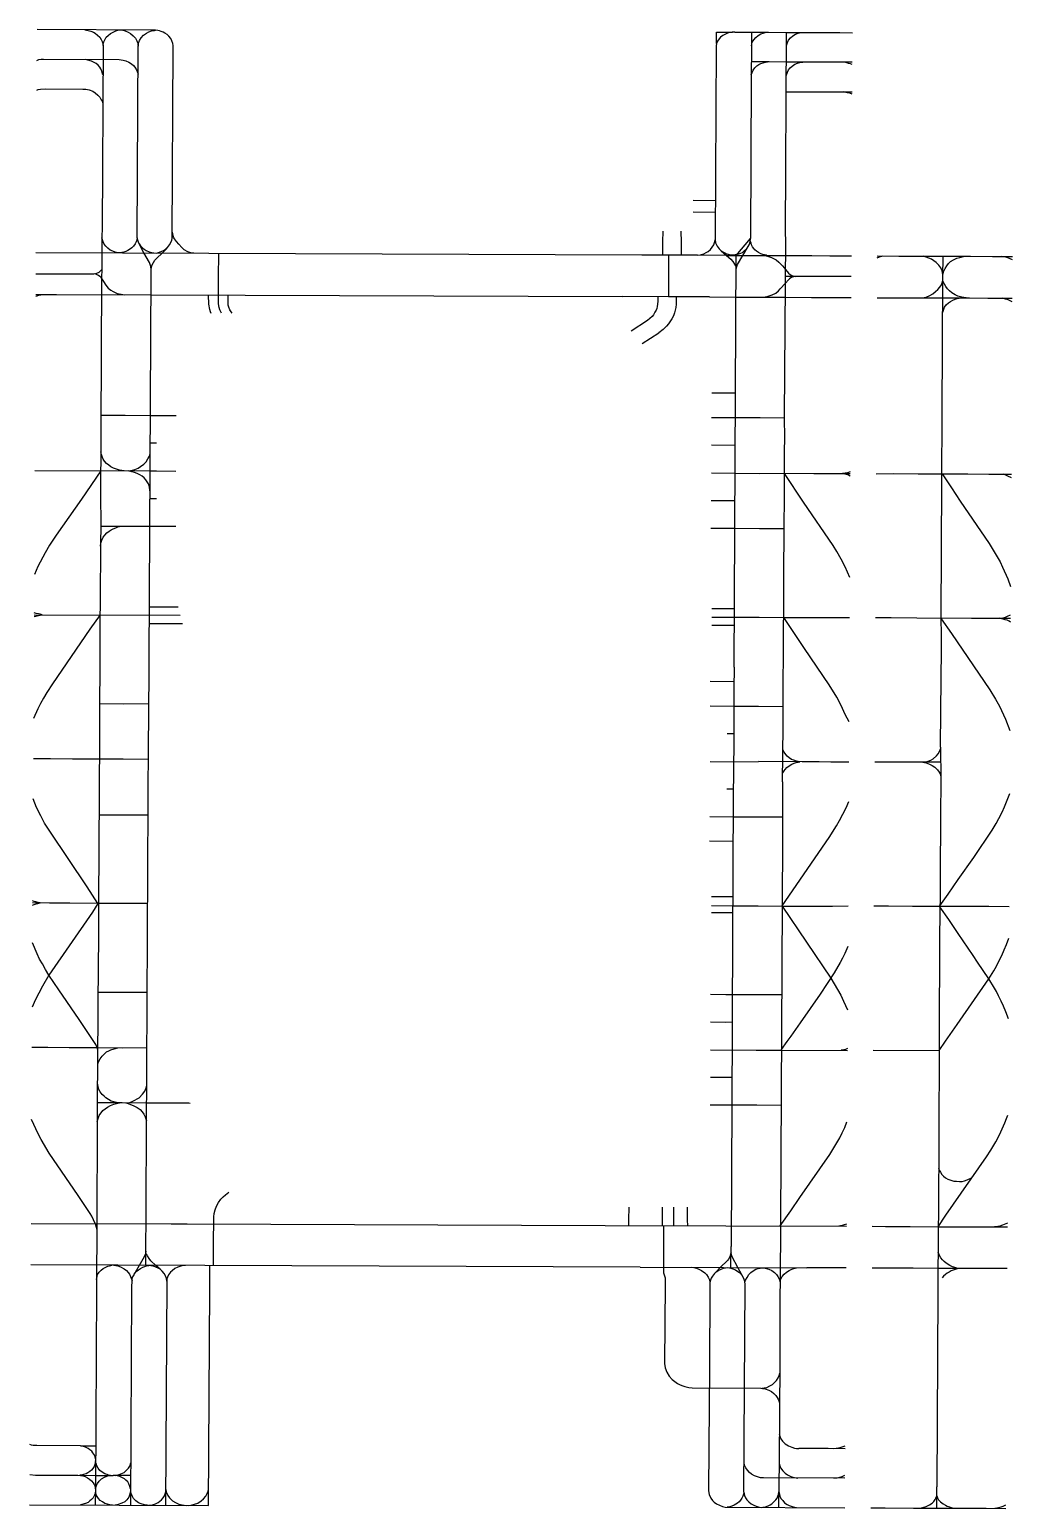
# Model space of a CAD drawing. Extents: x -97.0828 to -97.0012, y 32.8751 to 32.9157.
# Drawn here: x -97.0506 to -97.02625, y 32.87902 to 32.91566 of the extents above; entities that cross this region are included whole.
import ezdxf

# ---------------------------------------------------------------- set-up
doc = ezdxf.new("R2010")
doc.units = 0
doc.header["$MEASUREMENT"] = 0
doc.layers.add('DFW_TAXIWAY_GUIDANCE_LINE', color=40, linetype='CONTINUOUS')

msp = doc.modelspace()

# ---------------------------------------------------------------- linework, layer by layer
at = {"layer": 'DFW_TAXIWAY_GUIDANCE_LINE', "color": 91}
for points in [[(-97.047594, 32.909705), (-97.047581, 32.909779), (-97.047569, 32.90983), (-97.047537, 32.909893), (-97.047499, 32.909949), (-97.047449, 32.909998), (-97.047317, 32.910122), (-97.047235, 32.910208), (-97.047186, 32.910261), (-97.047133, 32.910326), (-97.047101, 32.910388), (-97.047079, 32.91044), (-97.047071, 32.910483), (-97.047068, 32.910538), (-97.047042, 32.915212), (-97.047046, 32.915268), (-97.047053, 32.915321), (-97.047076, 32.915381), (-97.047106, 32.915439), (-97.047154, 32.915498), (-97.047198, 32.915539), (-97.04725, 32.915575), (-97.047296, 32.915596), (-97.04734, 32.915614), (-97.047384, 32.91563), (-97.047425, 32.915639), (-97.04748, 32.915647), (-97.050419, 32.915662)], [(-97.049234, 32.915658), (-97.049151, 32.915643), (-97.049089, 32.915626), (-97.049021, 32.915598), (-97.048977, 32.915571), (-97.048922, 32.915526), (-97.048866, 32.915475), (-97.048828, 32.91542), (-97.048806, 32.915366), (-97.048791, 32.915315), (-97.048784, 32.915268)], [(-97.048784, 32.915268), (-97.048781, 32.915305), (-97.048762, 32.915361), (-97.048724, 32.915438), (-97.048702, 32.915473), (-97.048659, 32.915517), (-97.048597, 32.915562), (-97.048533, 32.915598), (-97.048466, 32.915628), (-97.048414, 32.915645), (-97.048358, 32.915653), (-97.048296, 32.915645), (-97.048233, 32.915631), (-97.048158, 32.915597), (-97.048099, 32.915563), (-97.048033, 32.915507), (-97.04798, 32.915449), (-97.047943, 32.915383), (-97.047923, 32.915323), (-97.047916, 32.915269), (-97.047917, 32.915252)], [(-97.047916, 32.915269), (-97.047904, 32.915326), (-97.047876, 32.915391), (-97.047842, 32.915456), (-97.04778, 32.91552), (-97.047709, 32.915571), (-97.04765, 32.915604), (-97.047583, 32.915627), (-97.047541, 32.915636), (-97.047506, 32.915641), (-97.04748, 32.915647)], [(-97.033127, 32.915597), (-97.033191, 32.915597), (-97.033242, 32.915592), (-97.033309, 32.915574), (-97.033376, 32.915543), (-97.033424, 32.915516), (-97.033479, 32.91547), (-97.033518, 32.915429), (-97.033556, 32.915373), (-97.033582, 32.915316), (-97.033587, 32.915256), (-97.033615, 32.910452), (-97.033603, 32.910375), (-97.033567, 32.910299), (-97.033513, 32.910228), (-97.033464, 32.910176), (-97.033422, 32.910151), (-97.033373, 32.910126), (-97.033316, 32.910099)], [(-97.033582, 32.915316), (-97.033584, 32.915598), (-97.033188, 32.915597)], [(-97.033127, 32.915597), (-97.032289, 32.915595), (-97.031843, 32.915593), (-97.031423, 32.91559), (-97.030529, 32.915588), (-97.030212, 32.915585)], [(-97.032714, 32.915596), (-97.032713, 32.915244), (-97.03272, 32.914468), (-97.032739, 32.910486)], [(-97.032713, 32.91526), (-97.032694, 32.915347), (-97.032658, 32.915408), (-97.032607, 32.915466), (-97.032548, 32.915514), (-97.032485, 32.915553), (-97.032428, 32.915574), (-97.032374, 32.915589), (-97.03233, 32.915595)], [(-97.031942, 32.897019), (-97.031928, 32.898391), (-97.031932, 32.899448), (-97.031918, 32.900192), (-97.031905, 32.903555), (-97.031898, 32.903854), (-97.031896, 32.905238), (-97.031892, 32.905513), (-97.031897, 32.906071), (-97.031866, 32.910461), (-97.031868, 32.9106), (-97.031843, 32.915593)], [(-97.031843, 32.915269), (-97.031826, 32.91534), (-97.031796, 32.915398), (-97.031745, 32.915461), (-97.031693, 32.915503), (-97.031623, 32.915546), (-97.031557, 32.915572), (-97.03149, 32.915591)], [(-97.048784, 32.915268), (-97.048808, 32.910723), (-97.048812, 32.910541), (-97.048812, 32.90974), (-97.04882, 32.909496), (-97.048846, 32.903903), (-97.048842, 32.903618), (-97.048859, 32.900778), (-97.048866, 32.900342), (-97.048875, 32.898436), (-97.048873, 32.898146)], [(-97.047593, 32.909609), (-97.047594, 32.909705), (-97.0476, 32.909788), (-97.047635, 32.909888), (-97.047772, 32.91013), (-97.047896, 32.91037), (-97.047916, 32.910418), (-97.047932, 32.91047), (-97.047938, 32.9105), (-97.047917, 32.915252)], [(-97.050423, 32.914899), (-97.050374, 32.914917), (-97.050317, 32.914925), (-97.050262, 32.914926), (-97.048385, 32.914917), (-97.048287, 32.914907), (-97.048218, 32.914885), (-97.048147, 32.914853), (-97.04808, 32.914811), (-97.048031, 32.914769), (-97.047992, 32.914727), (-97.047957, 32.914667), (-97.047935, 32.914622), (-97.047917, 32.914553)], [(-97.048786, 32.914538), (-97.04881, 32.914633), (-97.048837, 32.914691), (-97.048859, 32.914731), (-97.048903, 32.914778), (-97.048955, 32.91482), (-97.049016, 32.914858), (-97.04907, 32.914883), (-97.049158, 32.914908), (-97.04923, 32.914922)], [(-97.03272, 32.914537), (-97.0327, 32.9146), (-97.032672, 32.914659), (-97.032633, 32.914711), (-97.032578, 32.914761), (-97.032532, 32.914793), (-97.032482, 32.914818), (-97.032423, 32.91484), (-97.032364, 32.914853), (-97.032321, 32.914861)], [(-97.030217, 32.914851), (-97.030518, 32.914853), (-97.031391, 32.914856), (-97.031847, 32.914858), (-97.032279, 32.91486), (-97.032716, 32.914865)], [(-97.031851, 32.914517), (-97.031823, 32.914604), (-97.031795, 32.914661), (-97.031753, 32.914716), (-97.03171, 32.914758), (-97.03164, 32.914803), (-97.031574, 32.91483), (-97.031517, 32.914845), (-97.031446, 32.914857)], [(-97.030217, 32.914793), (-97.030262, 32.91481), (-97.030309, 32.914823), (-97.030352, 32.914835), (-97.030422, 32.914852)], [(-97.050427, 32.914163), (-97.050391, 32.914176), (-97.05033, 32.914187), (-97.050218, 32.914193), (-97.049287, 32.914189), (-97.049212, 32.914184), (-97.049124, 32.914166), (-97.049039, 32.914135), (-97.048979, 32.914093), (-97.048909, 32.914039), (-97.048867, 32.913989), (-97.048827, 32.913925), (-97.048809, 32.913884), (-97.04879, 32.91382)], [(-97.031852, 32.914123), (-97.031229, 32.914122), (-97.030696, 32.914121), (-97.030221, 32.91412)], [(-97.030221, 32.914064), (-97.030279, 32.914083), (-97.030334, 32.914097), (-97.030426, 32.914121)], [(-97.034159, 32.911431), (-97.033606, 32.911424)], [(-97.033609, 32.911128), (-97.034159, 32.911136)], [(-97.047938, 32.9105), (-97.047948, 32.910446), (-97.047965, 32.910401), (-97.04799, 32.910352), (-97.048026, 32.910298), (-97.048073, 32.910253), (-97.048129, 32.910211), (-97.048169, 32.910188), (-97.048216, 32.910164), (-97.048267, 32.910147), (-97.048317, 32.910135), (-97.048356, 32.910126), (-97.048415, 32.910131), (-97.048481, 32.910144), (-97.048543, 32.910169), (-97.048607, 32.9102), (-97.048667, 32.910246), (-97.048712, 32.910292), (-97.048756, 32.910347), (-97.048781, 32.910403), (-97.048798, 32.910448), (-97.048812, 32.910499)], [(-97.047887, 32.910352), (-97.047852, 32.910301), (-97.047806, 32.910252), (-97.047768, 32.910221), (-97.047718, 32.910191), (-97.047641, 32.910153), (-97.047583, 32.910135), (-97.047525, 32.910126), (-97.047461, 32.910125), (-97.047407, 32.910142), (-97.047344, 32.910167), (-97.047272, 32.9102), (-97.047201, 32.910245)], [(-97.047068, 32.910638), (-97.04705, 32.91056), (-97.047042, 32.910538)], [(-97.046532, 32.910118), (-97.046605, 32.910132), (-97.046684, 32.910158), (-97.046769, 32.910206), (-97.046834, 32.910263), (-97.046909, 32.910342), (-97.046964, 32.910411), (-97.04701, 32.910473), (-97.047035, 32.910515), (-97.047042, 32.910538)], [(-97.034914, 32.910073), (-97.03491, 32.910401), (-97.034907, 32.910668)], [(-97.034452, 32.910071), (-97.034452, 32.910397), (-97.034454, 32.910663)], [(-97.034052, 32.91007), (-97.033975, 32.910081), (-97.033893, 32.910108), (-97.03384, 32.910135), (-97.033789, 32.910164), (-97.03373, 32.910216), (-97.033686, 32.910269), (-97.033649, 32.910329), (-97.033629, 32.910384), (-97.033615, 32.910452)], [(-97.033147, 32.899865), (-97.033091, 32.910066), (-97.032739, 32.910486)], [(-97.033091, 32.909745), (-97.033059, 32.909837), (-97.032928, 32.910066), (-97.032773, 32.910326), (-97.032756, 32.910371), (-97.032745, 32.910414), (-97.032739, 32.910486)], [(-97.032331, 32.910066), (-97.032344, 32.91007), (-97.032437, 32.91009), (-97.032485, 32.910108), (-97.032542, 32.910139), (-97.032588, 32.91017), (-97.032629, 32.910206), (-97.032659, 32.91024), (-97.03269, 32.910281), (-97.032711, 32.910327), (-97.032726, 32.91037), (-97.032743, 32.910438)], [(-97.035433, 32.910075), (-97.050449, 32.910129)], [(-97.045851, 32.908632), (-97.045889, 32.90872), (-97.045904, 32.908773), (-97.045914, 32.908813), (-97.045923, 32.908871), (-97.045925, 32.908914), (-97.045923, 32.909083), (-97.045923, 32.909517), (-97.045918, 32.910113)], [(-97.033334, 32.910066), (-97.034052, 32.91007), (-97.034225, 32.910069), (-97.034915, 32.910073), (-97.035433, 32.910075)], [(-97.034768, 32.910072), (-97.03477, 32.909623), (-97.034771, 32.909407), (-97.034774, 32.90904)], [(-97.033464, 32.910176), (-97.033334, 32.910067)], [(-97.033334, 32.910067), (-97.033222, 32.909969), (-97.033175, 32.909913), (-97.033135, 32.909852), (-97.033111, 32.909804), (-97.033091, 32.909745)], [(-97.033334, 32.910066), (-97.032345, 32.910066), (-97.031868, 32.910063), (-97.03122, 32.91006), (-97.03077, 32.910058), (-97.030239, 32.910057)], [(-97.032823, 32.910242), (-97.032918, 32.910157), (-97.032948, 32.910133), (-97.032986, 32.910112), (-97.033035, 32.910096), (-97.033075, 32.910086), (-97.033158, 32.910073), (-97.033224, 32.910075), (-97.033316, 32.910099)], [(-97.033035, 32.910096), (-97.033035, 32.910096)], [(-97.032374, 32.910066), (-97.032347, 32.910059), (-97.032296, 32.910042), (-97.032216, 32.910012), (-97.032149, 32.909982), (-97.032102, 32.909953), (-97.032039, 32.909898), (-97.031995, 32.909854), (-97.031949, 32.909805), (-97.031906, 32.909755), (-97.0318, 32.909626), (-97.031756, 32.909594), (-97.031714, 32.90957), (-97.03166, 32.909552), (-97.031613, 32.909544), (-97.031612, 32.909544), (-97.031661, 32.909539), (-97.031706, 32.909523), (-97.03174, 32.909507), (-97.03177, 32.909487), (-97.031799, 32.909464), (-97.03187, 32.90938)], [(-97.029596, 32.910053), (-97.029067, 32.910048), (-97.028593, 32.910047), (-97.027286, 32.910044), (-97.026739, 32.910041), (-97.026248, 32.910043)], [(-97.029596, 32.910006), (-97.029541, 32.91003), (-97.029462, 32.910052)], [(-97.027969, 32.909582), (-97.02799, 32.909682), (-97.028024, 32.909757), (-97.02807, 32.909828), (-97.028137, 32.909892), (-97.028198, 32.909934), (-97.028256, 32.909971), (-97.028385, 32.910024), (-97.028457, 32.910047)], [(-97.027969, 32.90953), (-97.027968, 32.910046)], [(-97.027969, 32.909577), (-97.027944, 32.909678), (-97.027912, 32.909742), (-97.027877, 32.909807), (-97.027833, 32.909863), (-97.027779, 32.909914), (-97.027705, 32.909955), (-97.027623, 32.909996), (-97.027553, 32.910016), (-97.02743, 32.910045)], [(-97.026249, 32.909958), (-97.026305, 32.909983), (-97.026361, 32.910003), (-97.026414, 32.91002), (-97.02651, 32.910042)], [(-97.05045, 32.909613), (-97.049009, 32.90961), (-97.048941, 32.909628), (-97.048882, 32.909654), (-97.048845, 32.909681), (-97.048813, 32.909714)], [(-97.048818, 32.909497), (-97.048837, 32.909523), (-97.048861, 32.909547), (-97.048896, 32.909568), (-97.048933, 32.909588), (-97.048965, 32.909599), (-97.049003, 32.909612)], [(-97.04882, 32.909496), (-97.048773, 32.909418), (-97.048714, 32.909325), (-97.048656, 32.909255), (-97.048587, 32.909201), (-97.04853, 32.90917), (-97.04843, 32.909126), (-97.048335, 32.909103), (-97.048247, 32.909093)], [(-97.047655, 32.898121), (-97.047647, 32.898456), (-97.047593, 32.909609)], [(-97.03243, 32.909031), (-97.032325, 32.909045), (-97.032205, 32.909087), (-97.032113, 32.909133), (-97.032043, 32.909189), (-97.032, 32.909241), (-97.03187, 32.90938)], [(-97.030242, 32.909541), (-97.030444, 32.909542), (-97.031467, 32.909544), (-97.03187, 32.909545)], [(-97.028493, 32.909017), (-97.028386, 32.909035), (-97.028293, 32.909069), (-97.028217, 32.909114), (-97.028153, 32.909168), (-97.028097, 32.90922), (-97.028048, 32.909283), (-97.028009, 32.909339), (-97.027986, 32.909389), (-97.027969, 32.909448)], [(-97.028006, 32.900659), (-97.028015, 32.901083), (-97.027969, 32.90953)], [(-97.027392, 32.909015), (-97.027503, 32.90903), (-97.027598, 32.909059), (-97.02767, 32.909091), (-97.027752, 32.90914), (-97.027811, 32.909188), (-97.027859, 32.90924), (-97.027902, 32.909297), (-97.027932, 32.90935), (-97.027952, 32.909403), (-97.027969, 32.90944)], [(-97.050453, 32.909053), (-97.050418, 32.909065), (-97.050371, 32.909078), (-97.050328, 32.909086), (-97.050264, 32.9091)], [(-97.050452, 32.909099), (-97.049939, 32.909101), (-97.035911, 32.909045)], [(-97.046104, 32.908628), (-97.04612, 32.908666), (-97.046138, 32.908722), (-97.046163, 32.908855), (-97.046167, 32.909084)], [(-97.045587, 32.908631), (-97.045612, 32.908672), (-97.045638, 32.908717), (-97.045664, 32.908784), (-97.045679, 32.908834), (-97.045686, 32.908882), (-97.045679, 32.909082)], [(-97.033752, 32.909038), (-97.034082, 32.909039), (-97.034774, 32.90904), (-97.035911, 32.909045)], [(-97.035034, 32.909041), (-97.035036, 32.908931), (-97.03504, 32.908858), (-97.03505, 32.908797), (-97.035061, 32.908752), (-97.035078, 32.908712), (-97.035106, 32.908656), (-97.035145, 32.908597), (-97.035179, 32.908553), (-97.035231, 32.9085), (-97.035295, 32.908452), (-97.0357, 32.90819)], [(-97.034582, 32.90904), (-97.034578, 32.908938), (-97.03458, 32.908855), (-97.034589, 32.908775), (-97.034607, 32.908706)], [(-97.033752, 32.909038), (-97.033097, 32.909034), (-97.032491, 32.909031), (-97.031873, 32.909033), (-97.031228, 32.909027), (-97.030748, 32.909024), (-97.030245, 32.909022)], [(-97.029602, 32.909018), (-97.029251, 32.909018), (-97.028599, 32.909017), (-97.027969, 32.909015), (-97.027309, 32.909015), (-97.026859, 32.909008), (-97.026255, 32.909008)], [(-97.02797, 32.90866), (-97.027929, 32.908781), (-97.027886, 32.908838), (-97.027831, 32.908894), (-97.027781, 32.908927), (-97.027723, 32.908957), (-97.027665, 32.908979), (-97.02762, 32.908995), (-97.027564, 32.909003), (-97.027465, 32.909015)], [(-97.026255, 32.908915), (-97.026287, 32.908936), (-97.026351, 32.908962), (-97.026419, 32.908986), (-97.026492, 32.909008)], [(-97.034607, 32.908706), (-97.034624, 32.908645), (-97.03465, 32.908566), (-97.034686, 32.908498), (-97.034771, 32.908372), (-97.034771, 32.908372), (-97.034821, 32.90831), (-97.034903, 32.908229), (-97.035011, 32.90815)], [(-97.035427, 32.90788), (-97.035011, 32.90815)], [(-97.033112, 32.906652), (-97.033698, 32.906654)], [(-97.048832, 32.906104), (-97.048232, 32.906104), (-97.047612, 32.906102), (-97.04697, 32.9061)], [(-97.033705, 32.90605), (-97.033115, 32.906047), (-97.032498, 32.906046), (-97.031897, 32.906044)], [(-97.047613, 32.90542), (-97.047455, 32.905418)], [(-97.033117, 32.905359), (-97.033703, 32.905361)], [(-97.048263, 32.904731), (-97.048374, 32.904748), (-97.048453, 32.904769), (-97.048527, 32.904791), (-97.048589, 32.904826), (-97.048644, 32.904866), (-97.048697, 32.904911), (-97.048745, 32.904966), (-97.048779, 32.905021), (-97.048807, 32.905081), (-97.048824, 32.905136), (-97.04884, 32.905201)], [(-97.048153, 32.904731), (-97.048054, 32.904743), (-97.047993, 32.904763), (-97.047915, 32.904797), (-97.047854, 32.904832), (-97.047776, 32.904892), (-97.047714, 32.904955), (-97.04767, 32.905025), (-97.047629, 32.905094), (-97.047615, 32.905153)], [(-97.048842, 32.90473), (-97.049318, 32.904026), (-97.049947, 32.903132), (-97.050107, 32.90289), (-97.050215, 32.9027), (-97.050397, 32.902356), (-97.050485, 32.90216)], [(-97.050474, 32.904737), (-97.047615, 32.904727), (-97.047456, 32.904728), (-97.046976, 32.904724)], [(-97.04762, 32.904233), (-97.047631, 32.904331), (-97.047656, 32.904402), (-97.04769, 32.904456), (-97.047725, 32.904506), (-97.047768, 32.904552), (-97.047813, 32.904593), (-97.047871, 32.904631), (-97.047935, 32.904659), (-97.048001, 32.904688), (-97.048067, 32.904707), (-97.048153, 32.904731)], [(-97.033708, 32.904675), (-97.033122, 32.904671), (-97.032525, 32.904665), (-97.031895, 32.904669), (-97.031167, 32.904664), (-97.030608, 32.904664), (-97.030265, 32.904661)], [(-97.030279, 32.902083), (-97.03039, 32.902346), (-97.030493, 32.90254), (-97.030598, 32.902727), (-97.030691, 32.90288), (-97.031424, 32.903954), (-97.031895, 32.904662)], [(-97.030265, 32.904705), (-97.030331, 32.904681), (-97.030391, 32.904672), (-97.03046, 32.904662)], [(-97.03046, 32.904662), (-97.030397, 32.904653), (-97.030339, 32.90464), (-97.030309, 32.904627), (-97.030266, 32.904607)], [(-97.029625, 32.904655), (-97.02919, 32.90466), (-97.028587, 32.904655), (-97.02799, 32.904655), (-97.027354, 32.904652), (-97.026834, 32.904649), (-97.026273, 32.904644)], [(-97.02799, 32.904652), (-97.027754, 32.904303), (-97.02754, 32.90398), (-97.026825, 32.902929), (-97.026649, 32.90264), (-97.026554, 32.902474), (-97.02649, 32.902343), (-97.026365, 32.902055), (-97.026292, 32.901858)], [(-97.026273, 32.904551), (-97.026361, 32.904598), (-97.026465, 32.904646)], [(-97.047621, 32.904043), (-97.047462, 32.904042)], [(-97.033122, 32.903985), (-97.033288, 32.903984), (-97.033696, 32.903985), (-97.033715, 32.903986)], [(-97.048849, 32.902865), (-97.048837, 32.902937), (-97.048817, 32.90301), (-97.048783, 32.903082), (-97.048735, 32.903138), (-97.048686, 32.903194), (-97.048635, 32.903234), (-97.048581, 32.903264), (-97.04853, 32.903294), (-97.048469, 32.903316), (-97.048418, 32.90334), (-97.048335, 32.903358)], [(-97.048844, 32.903358), (-97.048238, 32.903358), (-97.047624, 32.903356), (-97.046982, 32.903355)], [(-97.031905, 32.903295), (-97.032519, 32.903295), (-97.033129, 32.903299), (-97.033719, 32.903301)], [(-97.050291, 32.901163), (-97.050339, 32.901173), (-97.050386, 32.901181), (-97.050437, 32.901192), (-97.05049, 32.901212)], [(-97.047637, 32.90136), (-97.047016, 32.90136), (-97.046923, 32.901355)], [(-97.033138, 32.901308), (-97.033696, 32.901309)], [(-97.048856, 32.90116), (-97.049108, 32.900801), (-97.050032, 32.899452), (-97.050173, 32.899238), (-97.050255, 32.899098), (-97.050331, 32.898963), (-97.050397, 32.898829), (-97.050504, 32.898591)], [(-97.05049, 32.901164), (-97.04687, 32.901151)], [(-97.05049, 32.901115), (-97.050447, 32.901131), (-97.050382, 32.901145), (-97.050343, 32.901155), (-97.050291, 32.901163)], [(-97.04764, 32.900948), (-97.047013, 32.900949), (-97.046818, 32.900947)], [(-97.033696, 32.901101), (-97.03314, 32.901104), (-97.032521, 32.9011), (-97.031914, 32.901097), (-97.031172, 32.901095), (-97.030773, 32.901093), (-97.030284, 32.901094)], [(-97.033141, 32.900898), (-97.033696, 32.900898)], [(-97.030297, 32.898505), (-97.030389, 32.898689), (-97.030459, 32.89884), (-97.030535, 32.898997), (-97.0306, 32.899119), (-97.030789, 32.899425), (-97.031399, 32.900327), (-97.031629, 32.900673), (-97.031914, 32.901092)], [(-97.029643, 32.901091), (-97.02925, 32.90109), (-97.028618, 32.901085), (-97.027266, 32.901081), (-97.026714, 32.901076), (-97.026298, 32.901074)], [(-97.028014, 32.901061), (-97.027755, 32.900698), (-97.026811, 32.899302), (-97.026666, 32.899071), (-97.026569, 32.898894), (-97.02642, 32.898574), (-97.026309, 32.898295)], [(-97.026298, 32.900982), (-97.026331, 32.901003), (-97.026379, 32.901025), (-97.026428, 32.90104), (-97.026477, 32.901055), (-97.026568, 32.901075)], [(-97.026567, 32.901075), (-97.026486, 32.901085), (-97.026418, 32.901103), (-97.026368, 32.901124), (-97.026297, 32.901162)], [(-97.028027, 32.89788), (-97.028022, 32.89878), (-97.028003, 32.90032), (-97.028006, 32.900659)], [(-97.033147, 32.899865), (-97.033152, 32.899327), (-97.033152, 32.898393), (-97.033152, 32.89801)], [(-97.03315, 32.899504), (-97.033742, 32.899507)], [(-97.048873, 32.89896), (-97.048268, 32.898957), (-97.047647, 32.898959)], [(-97.033738, 32.898903), (-97.033152, 32.898896), (-97.032543, 32.898895), (-97.03193, 32.89889)], [(-97.048873, 32.898146), (-97.048897, 32.894009), (-97.048893, 32.893214), (-97.048912, 32.891557), (-97.048909, 32.891271), (-97.048928, 32.889066), (-97.048935, 32.885564), (-97.048944, 32.885046), (-97.048943, 32.884487), (-97.048943, 32.884488), (-97.048968, 32.879481), (-97.048976, 32.879101)], [(-97.047722, 32.88504), (-97.047655, 32.898121)], [(-97.033152, 32.898211), (-97.033319, 32.898212)], [(-97.033152, 32.89801), (-97.033152, 32.89801), (-97.033168, 32.896637), (-97.03319, 32.891275), (-97.033197, 32.890885), (-97.03322, 32.885507)], [(-97.047658, 32.897577), (-97.048288, 32.897584), (-97.049537, 32.897585), (-97.050087, 32.897588), (-97.05051, 32.897595)], [(-97.033738, 32.897529), (-97.033159, 32.897521), (-97.032544, 32.897527)], [(-97.030301, 32.897511), (-97.030747, 32.897513), (-97.031036, 32.897516), (-97.031461, 32.897515), (-97.032544, 32.897527)], [(-97.03194, 32.897243), (-97.031906, 32.897296), (-97.031883, 32.897328), (-97.031837, 32.897379), (-97.031784, 32.897422), (-97.031784, 32.897422), (-97.031718, 32.897462), (-97.031659, 32.897485), (-97.031608, 32.8975), (-97.03156, 32.89751), (-97.03152, 32.897516), (-97.03152, 32.897516), (-97.031598, 32.897534), (-97.031665, 32.897555), (-97.031719, 32.897577), (-97.031779, 32.897615), (-97.031831, 32.897659), (-97.031867, 32.897699), (-97.031907, 32.897761), (-97.031936, 32.897813)], [(-97.02847, 32.897506), (-97.028406, 32.897517), (-97.028336, 32.897535), (-97.028268, 32.897562), (-97.028212, 32.897596), (-97.028132, 32.897664), (-97.028092, 32.897715), (-97.028059, 32.89777), (-97.028027, 32.897842)], [(-97.028027, 32.89788), (-97.028022, 32.897092), (-97.028033, 32.896161), (-97.028035, 32.894697), (-97.028042, 32.894282), (-97.028053, 32.893182)], [(-97.028025, 32.897508), (-97.028474, 32.897506), (-97.028854, 32.897508), (-97.029289, 32.897511), (-97.029661, 32.89751)], [(-97.02847, 32.897506), (-97.028386, 32.897491), (-97.028299, 32.897459), (-97.028235, 32.897428), (-97.028171, 32.897386), (-97.028121, 32.897339), (-97.028107, 32.897321), (-97.028063, 32.89726), (-97.028041, 32.89722), (-97.028022, 32.89715)], [(-97.033165, 32.896838), (-97.033324, 32.896841)], [(-97.031942, 32.897019), (-97.031943, 32.896816), (-97.031942, 32.89663), (-97.031947, 32.895578)], [(-97.048897, 32.893985), (-97.048914, 32.894011), (-97.049175, 32.894424), (-97.050098, 32.895797), (-97.050232, 32.896001), (-97.050326, 32.896181), (-97.050429, 32.896388), (-97.050515, 32.896599)], [(-97.031954, 32.893949), (-97.030787, 32.89564), (-97.030606, 32.895929), (-97.030534, 32.896064), (-97.030451, 32.896217), (-97.030371, 32.896379), (-97.030306, 32.896531)], [(-97.028044, 32.893946), (-97.027838, 32.894236), (-97.02759, 32.894601), (-97.027207, 32.895149), (-97.026749, 32.895827), (-97.026647, 32.895989), (-97.026582, 32.896114), (-97.026503, 32.896274), (-97.026441, 32.896405), (-97.026316, 32.896729)], [(-97.048883, 32.896208), (-97.048273, 32.896202), (-97.047662, 32.896201)], [(-97.032563, 32.896149), (-97.033167, 32.89615), (-97.03375, 32.896157)], [(-97.031944, 32.896148), (-97.032563, 32.896149)], [(-97.033168, 32.895545), (-97.033752, 32.895552)], [(-97.031947, 32.895578), (-97.032007, 32.884567), (-97.032013, 32.88436), (-97.032015, 32.882427), (-97.032024, 32.881593), (-97.032023, 32.881257), (-97.032033, 32.879429)], [(-97.048896, 32.894043), (-97.048913, 32.894011), (-97.049043, 32.893794), (-97.050127, 32.892229), (-97.050287, 32.891963), (-97.050465, 32.891615), (-97.050541, 32.891439)], [(-97.047677, 32.894006), (-97.048261, 32.894008), (-97.048897, 32.894011), (-97.049609, 32.894014), (-97.05011, 32.894018), (-97.050529, 32.894022)], [(-97.050529, 32.893969), (-97.050488, 32.893986), (-97.050437, 32.894002), (-97.050398, 32.894011), (-97.050343, 32.89402)], [(-97.050342, 32.89402), (-97.050393, 32.894031), (-97.050447, 32.894046), (-97.050492, 32.894059), (-97.050528, 32.894075)], [(-97.033174, 32.894169), (-97.033708, 32.894176)], [(-97.033708, 32.893957), (-97.033176, 32.893952), (-97.032552, 32.893952), (-97.031954, 32.893945), (-97.031195, 32.893944), (-97.030704, 32.89394), (-97.03032, 32.893946)], [(-97.031954, 32.893944), (-97.03075, 32.892155), (-97.030502, 32.891738), (-97.030435, 32.891588), (-97.030333, 32.891374)], [(-97.026332, 32.893927), (-97.026831, 32.89393), (-97.027472, 32.893932), (-97.028722, 32.893934), (-97.029321, 32.893939), (-97.029679, 32.893941)], [(-97.026346, 32.891153), (-97.026409, 32.89132), (-97.026468, 32.891461), (-97.026527, 32.891589), (-97.026593, 32.891718), (-97.026646, 32.891828), (-97.026693, 32.891912), (-97.026835, 32.892142), (-97.027116, 32.892557), (-97.027222, 32.892716), (-97.027594, 32.893262), (-97.027825, 32.893608), (-97.028044, 32.893923)], [(-97.033709, 32.893787), (-97.033177, 32.893784)], [(-97.029698, 32.890369), (-97.028066, 32.890365), (-97.027907, 32.890598), (-97.02762, 32.891008), (-97.026836, 32.892142), (-97.02671, 32.892338), (-97.026646, 32.892457), (-97.026581, 32.892581), (-97.026512, 32.892719), (-97.02645, 32.892857), (-97.026393, 32.89299), (-97.026336, 32.893145)], [(-97.028053, 32.893182), (-97.02806, 32.890659), (-97.028066, 32.890362), (-97.028084, 32.886303), (-97.028089, 32.885998), (-97.028122, 32.879553)], [(-97.050127, 32.892229), (-97.050211, 32.89237), (-97.050287, 32.892509), (-97.050355, 32.89263), (-97.050417, 32.892758), (-97.050533, 32.893032)], [(-97.030325, 32.892945), (-97.030399, 32.89277), (-97.030455, 32.892652), (-97.030514, 32.892543), (-97.030662, 32.892287), (-97.031013, 32.891761), (-97.031505, 32.891051), (-97.031737, 32.890721), (-97.031835, 32.890585), (-97.031975, 32.890386)], [(-97.048914, 32.89038), (-97.048932, 32.890436), (-97.048964, 32.89051), (-97.049028, 32.890613), (-97.049376, 32.891131), (-97.049883, 32.89187), (-97.050127, 32.892229)], [(-97.048909, 32.891813), (-97.048296, 32.891808), (-97.047687, 32.89181)], [(-97.033728, 32.891759), (-97.033351, 32.891756), (-97.033188, 32.891754), (-97.03259, 32.891751), (-97.031969, 32.89175)], [(-97.033731, 32.891072), (-97.033352, 32.89107), (-97.033193, 32.891071)], [(-97.050546, 32.890449), (-97.050153, 32.890445), (-97.049619, 32.890441), (-97.048914, 32.890436), (-97.048302, 32.890431), (-97.047693, 32.890436)], [(-97.048916, 32.890032), (-97.048889, 32.890101), (-97.048853, 32.890159), (-97.048808, 32.890222), (-97.048695, 32.890329), (-97.048644, 32.890357), (-97.048587, 32.890384), (-97.048507, 32.890405), (-97.048414, 32.890432)], [(-97.033731, 32.890384), (-97.032598, 32.890371), (-97.031975, 32.890376), (-97.030339, 32.890368)], [(-97.030338, 32.890415), (-97.030387, 32.890393), (-97.030425, 32.890381), (-97.030488, 32.890369)], [(-97.04838, 32.889065), (-97.048447, 32.889077), (-97.048517, 32.889095), (-97.048579, 32.889113), (-97.048649, 32.889151), (-97.048713, 32.889192), (-97.048759, 32.889232), (-97.048809, 32.889278), (-97.048852, 32.889337), (-97.048885, 32.8894), (-97.048907, 32.88947), (-97.048921, 32.889555)], [(-97.048216, 32.889064), (-97.048123, 32.889077), (-97.048045, 32.889108), (-97.047889, 32.889195), (-97.047805, 32.889279), (-97.04775, 32.889357), (-97.047715, 32.889439), (-97.047696, 32.889507)], [(-97.033199, 32.889695), (-97.033359, 32.889698), (-97.033729, 32.889699)], [(-97.046625, 32.889053), (-97.046655, 32.889057), (-97.047103, 32.88906), (-97.0477, 32.889061), (-97.048309, 32.889065), (-97.048928, 32.889067)], [(-97.048927, 32.888607), (-97.048903, 32.888681), (-97.048878, 32.888753), (-97.048789, 32.888875), (-97.048733, 32.888923), (-97.048669, 32.888961), (-97.048597, 32.889001), (-97.048517, 32.889033), (-97.048449, 32.889054), (-97.048379, 32.889065)], [(-97.048214, 32.889064), (-97.048119, 32.889036), (-97.048019, 32.888997), (-97.047936, 32.888953), (-97.047864, 32.888904), (-97.047815, 32.888846), (-97.047774, 32.888785), (-97.047741, 32.888723), (-97.047719, 32.888669), (-97.047704, 32.888619)], [(-97.03198, 32.889006), (-97.032582, 32.889008), (-97.033201, 32.889009), (-97.033361, 32.889009), (-97.033738, 32.889012)], [(-97.028089, 32.885998), (-97.0279, 32.886281), (-97.026894, 32.887731), (-97.026784, 32.887898), (-97.026662, 32.888102), (-97.026597, 32.888224), (-97.026535, 32.888346), (-97.026435, 32.888572), (-97.026392, 32.888681), (-97.02636, 32.88876)], [(-97.048932, 32.885918), (-97.048951, 32.886002), (-97.048965, 32.886045), (-97.048977, 32.886076), (-97.049065, 32.886257), (-97.049099, 32.886326), (-97.049134, 32.886377), (-97.049396, 32.886771), (-97.050116, 32.887822), (-97.05032, 32.888162), (-97.050387, 32.888297), (-97.050554, 32.888659)], [(-97.032, 32.886022), (-97.031736, 32.886393), (-97.031515, 32.886722), (-97.030776, 32.887787), (-97.030597, 32.888077), (-97.030528, 32.888204), (-97.030471, 32.888323), (-97.030405, 32.888457), (-97.030348, 32.888596)], [(-97.028079, 32.887455), (-97.028064, 32.887401), (-97.028033, 32.887348), (-97.027996, 32.887296), (-97.027952, 32.887247), (-97.02791, 32.88721), (-97.027848, 32.887175), (-97.027776, 32.88715), (-97.027698, 32.88713), (-97.027636, 32.887123), (-97.027557, 32.887119), (-97.027496, 32.887122), (-97.027438, 32.887135), (-97.027369, 32.887161), (-97.02728, 32.887199)], [(-97.046044, 32.885542), (-97.046042, 32.886241), (-97.046032, 32.886327), (-97.046004, 32.886418), (-97.045971, 32.886504), (-97.045971, 32.886504), (-97.04592, 32.886596), (-97.045862, 32.886677), (-97.045807, 32.886739), (-97.045749, 32.886791), (-97.045664, 32.886853)], [(-97.035751, 32.886026), (-97.035751, 32.886168), (-97.035743, 32.886486)], [(-97.034921, 32.886026), (-97.034921, 32.886164), (-97.034919, 32.886483)], [(-97.034635, 32.886026), (-97.034638, 32.886162), (-97.034637, 32.886483)], [(-97.034294, 32.886026), (-97.034298, 32.88616), (-97.034296, 32.886481)], [(-97.050567, 32.886082), (-97.047092, 32.886067), (-97.046699, 32.886071), (-97.036341, 32.886028)], [(-97.036341, 32.886028), (-97.030363, 32.886008)], [(-97.034892, 32.886026), (-97.034891, 32.885743), (-97.034895, 32.884996), (-97.034894, 32.884859), (-97.034854, 32.884735), (-97.034857, 32.884571), (-97.034867, 32.882609), (-97.03485, 32.882499), (-97.034812, 32.882398), (-97.034755, 32.882296), (-97.034681, 32.882215), (-97.034613, 32.882161), (-97.034546, 32.882116), (-97.034479, 32.882081), (-97.034419, 32.882055), (-97.034363, 32.882039), (-97.034263, 32.882013), (-97.034188, 32.882002), (-97.032486, 32.881994)], [(-97.030363, 32.886065), (-97.030416, 32.886042), (-97.030466, 32.886031), (-97.030553, 32.88601)], [(-97.029722, 32.886008), (-97.029395, 32.886004), (-97.028783, 32.886004), (-97.028089, 32.885998), (-97.027496, 32.885997), (-97.026705, 32.885993), (-97.026374, 32.885995)], [(-97.026373, 32.886089), (-97.026409, 32.886069), (-97.026454, 32.88605), (-97.026494, 32.886033), (-97.026556, 32.886015), (-97.026609, 32.886004), (-97.026647, 32.885999), (-97.02669, 32.885993)], [(-97.046046, 32.885034), (-97.046044, 32.885542)], [(-97.033222, 32.884991), (-97.03322, 32.885507)], [(-97.04772, 32.88539), (-97.047732, 32.885323), (-97.047767, 32.885251), (-97.048023, 32.884809), (-97.048051, 32.884755), (-97.048068, 32.884711), (-97.048075, 32.884453), (-97.048101, 32.879101)], [(-97.047364, 32.884943), (-97.047473, 32.885039), (-97.047598, 32.885157), (-97.04764, 32.885212), (-97.04768, 32.885276), (-97.047703, 32.885323)], [(-97.033054, 32.884991), (-97.033189, 32.885251), (-97.033206, 32.885302), (-97.03322, 32.885362), (-97.033232, 32.885323), (-97.033255, 32.885253), (-97.033284, 32.885196), (-97.033311, 32.885159), (-97.03349, 32.88499), (-97.03359, 32.884881), (-97.033632, 32.884841), (-97.033683, 32.884771), (-97.033712, 32.884721), (-97.033736, 32.884653), (-97.033745, 32.8846)], [(-97.027564, 32.884962), (-97.027624, 32.884975), (-97.027698, 32.884994), (-97.027734, 32.885007), (-97.027798, 32.885037), (-97.027894, 32.885096), (-97.027942, 32.885138), (-97.027982, 32.885176), (-97.02802, 32.885228), (-97.028057, 32.885289), (-97.028091, 32.885365)], [(-97.050604, 32.87911), (-97.046169, 32.879094), (-97.04614, 32.884473), (-97.04614, 32.885033)], [(-97.035474, 32.884997), (-97.050574, 32.885051)], [(-97.048943, 32.884687), (-97.048932, 32.884768), (-97.048918, 32.884817), (-97.048878, 32.884876), (-97.048827, 32.884924), (-97.048779, 32.884966), (-97.048668, 32.885021), (-97.04862, 32.885033), (-97.048559, 32.885042)], [(-97.048521, 32.885043), (-97.048467, 32.885035), (-97.048419, 32.885025), (-97.048347, 32.885001), (-97.048257, 32.884957), (-97.048205, 32.884911), (-97.048158, 32.884863), (-97.048127, 32.88482), (-97.048065, 32.884662)], [(-97.048016, 32.884823), (-97.047963, 32.884885), (-97.047904, 32.884933), (-97.047857, 32.884967), (-97.047795, 32.884999), (-97.047748, 32.885016), (-97.047709, 32.885026), (-97.047652, 32.88504)], [(-97.047722, 32.88504), (-97.047722, 32.885022)], [(-97.047206, 32.884653), (-97.047214, 32.884713), (-97.047239, 32.884779), (-97.047271, 32.884836), (-97.047322, 32.884901), (-97.047364, 32.884944), (-97.047417, 32.884974), (-97.047456, 32.884989), (-97.047489, 32.885004), (-97.04754, 32.88502), (-97.047599, 32.885032), (-97.047639, 32.88504)], [(-97.04674, 32.885036), (-97.046832, 32.885025), (-97.046927, 32.884997), (-97.047001, 32.88496), (-97.047072, 32.884908), (-97.047114, 32.88487), (-97.047158, 32.884808), (-97.047186, 32.884752), (-97.047199, 32.884708), (-97.047206, 32.884658), (-97.047234, 32.879095)], [(-97.035474, 32.884997), (-97.031339, 32.88498)], [(-97.034204, 32.884993), (-97.034142, 32.884985), (-97.034077, 32.88497), (-97.03402, 32.88495), (-97.033949, 32.884914), (-97.033868, 32.884854), (-97.03383, 32.884814), (-97.033786, 32.884745), (-97.033758, 32.884685), (-97.033745, 32.884618), (-97.033744, 32.88456), (-97.033754, 32.882423), (-97.033763, 32.881574), (-97.033779, 32.879457), (-97.033764, 32.879363), (-97.033722, 32.879274), (-97.033682, 32.879217), (-97.033639, 32.879176), (-97.033579, 32.879131), (-97.033511, 32.879095), (-97.033431, 32.879062), (-97.033364, 32.879048), (-97.030402, 32.879036)], [(-97.033588, 32.884882), (-97.033526, 32.884919), (-97.033468, 32.884947), (-97.033405, 32.884969), (-97.033359, 32.884981), (-97.033308, 32.884985), (-97.033262, 32.884978), (-97.033201, 32.884965), (-97.033112, 32.88493), (-97.03305, 32.88489), (-97.033011, 32.88486), (-97.032939, 32.884781)], [(-97.032902, 32.879419), (-97.032873, 32.884564), (-97.03288, 32.884645), (-97.0329, 32.884712), (-97.033054, 32.884991)], [(-97.032876, 32.884605), (-97.032861, 32.884677), (-97.032825, 32.884744), (-97.032776, 32.884817), (-97.032732, 32.884861), (-97.03267, 32.884907), (-97.032603, 32.884943), (-97.032551, 32.884959), (-97.032498, 32.884972), (-97.03243, 32.884981), (-97.032373, 32.884975), (-97.032283, 32.884948), (-97.032209, 32.884911), (-97.032145, 32.884865), (-97.032094, 32.884818), (-97.032059, 32.884765), (-97.032031, 32.884711), (-97.032007, 32.884634)], [(-97.032007, 32.884634), (-97.031986, 32.884701), (-97.031955, 32.884761), (-97.031904, 32.884824), (-97.031848, 32.884873), (-97.031778, 32.884916), (-97.031713, 32.884944), (-97.031667, 32.884962), (-97.031595, 32.884982)], [(-97.030367, 32.88498), (-97.030701, 32.884979), (-97.031339, 32.88498)], [(-97.026379, 32.884961), (-97.026723, 32.884962), (-97.027452, 32.884963), (-97.028093, 32.884966), (-97.028706, 32.88497), (-97.029373, 32.884974), (-97.029726, 32.884975)], [(-97.027556, 32.884964), (-97.027619, 32.884952), (-97.027695, 32.88493), (-97.027764, 32.884903), (-97.027818, 32.884875), (-97.027866, 32.884846), (-97.027905, 32.884812), (-97.027954, 32.88477), (-97.027989, 32.884734)], [(-97.032462, 32.881994), (-97.032401, 32.882002), (-97.032337, 32.882017), (-97.03226, 32.882053), (-97.03219, 32.882092), (-97.032134, 32.882147), (-97.032096, 32.882191), (-97.032053, 32.88225), (-97.032031, 32.882312), (-97.032015, 32.882369)], [(-97.032486, 32.881994), (-97.032442, 32.881993), (-97.032373, 32.881978), (-97.032285, 32.881948), (-97.03222, 32.881913), (-97.032159, 32.881864), (-97.032109, 32.881812), (-97.032075, 32.881766), (-97.032053, 32.881726), (-97.032037, 32.881686), (-97.032024, 32.881635)], [(-97.032026, 32.880855), (-97.03201, 32.880809), (-97.031983, 32.880742), (-97.031943, 32.880683), (-97.031879, 32.880619), (-97.031795, 32.880568), (-97.031717, 32.880534), (-97.03165, 32.880511), (-97.031595, 32.880504), (-97.031539, 32.880504)], [(-97.048967, 32.880249), (-97.04898, 32.880301), (-97.049012, 32.88036), (-97.049033, 32.880398), (-97.04906, 32.880433), (-97.049107, 32.880469), (-97.049148, 32.880503), (-97.049199, 32.880529), (-97.049246, 32.880547), (-97.049296, 32.880561), (-97.049341, 32.880572), (-97.050424, 32.880575), (-97.050474, 32.880576), (-97.050519, 32.88058), (-97.05056, 32.880588), (-97.050596, 32.880598)], [(-97.049341, 32.880572), (-97.048965, 32.880569)], [(-97.030393, 32.880496), (-97.03081, 32.8805), (-97.031539, 32.880504)], [(-97.030683, 32.880499), (-97.030555, 32.880516), (-97.030491, 32.880535), (-97.03044, 32.880553), (-97.030393, 32.880573)], [(-97.048968, 32.880197), (-97.048976, 32.880153), (-97.048976, 32.880153), (-97.048987, 32.880103), (-97.049007, 32.880056), (-97.049034, 32.88001), (-97.049071, 32.879967), (-97.049107, 32.879934), (-97.049158, 32.879901), (-97.049204, 32.879878), (-97.049266, 32.879856), (-97.049327, 32.879841), (-97.049357, 32.879838)], [(-97.048595, 32.879836), (-97.048595, 32.879836), (-97.048653, 32.879846), (-97.048653, 32.879847), (-97.048742, 32.879877), (-97.048806, 32.879915), (-97.048866, 32.879961), (-97.048908, 32.880014), (-97.048938, 32.880076), (-97.048957, 32.880132), (-97.048968, 32.8802)], [(-97.048485, 32.879836), (-97.048387, 32.879857), (-97.048256, 32.879912), (-97.048155, 32.880013), (-97.048123, 32.880069), (-97.048097, 32.880147)], [(-97.030398, 32.879767), (-97.03242, 32.879774), (-97.032491, 32.879778), (-97.032566, 32.879799), (-97.032636, 32.879824), (-97.032714, 32.879866), (-97.032765, 32.879908), (-97.032817, 32.879964), (-97.032858, 32.880022), (-97.032878, 32.880073), (-97.032898, 32.880141)], [(-97.032029, 32.880143), (-97.032009, 32.880076), (-97.031992, 32.880026), (-97.031941, 32.879949), (-97.031881, 32.879893), (-97.031824, 32.879848), (-97.031758, 32.879817), (-97.031714, 32.879801), (-97.031645, 32.879783), (-97.031563, 32.879771)], [(-97.0506, 32.879855), (-97.050458, 32.879845), (-97.050128, 32.879841), (-97.049405, 32.879838), (-97.048969, 32.879836), (-97.048534, 32.879836)], [(-97.049346, 32.879837), (-97.049283, 32.879825), (-97.049224, 32.879805), (-97.049169, 32.879778), (-97.049116, 32.879745), (-97.049067, 32.879701), (-97.049029, 32.879652), (-97.049, 32.879608), (-97.048989, 32.879575), (-97.048968, 32.879499)], [(-97.048968, 32.879501), (-97.048947, 32.879583), (-97.048923, 32.879635), (-97.048879, 32.879691), (-97.048818, 32.879749), (-97.048751, 32.879791), (-97.048689, 32.879815), (-97.048638, 32.87983), (-97.048594, 32.879836)], [(-97.048099, 32.879836), (-97.048534, 32.879836)], [(-97.048101, 32.879505), (-97.048117, 32.879564), (-97.048142, 32.87963), (-97.048173, 32.879679), (-97.048215, 32.879717), (-97.048255, 32.87975), (-97.048298, 32.879777), (-97.048351, 32.879798), (-97.048393, 32.879814), (-97.048485, 32.879836)], [(-97.030677, 32.879768), (-97.030589, 32.879777), (-97.030522, 32.879792), (-97.030465, 32.879811), (-97.030397, 32.879845)], [(-97.04855, 32.8791), (-97.048611, 32.879109), (-97.048672, 32.879121), (-97.048735, 32.879142), (-97.0488, 32.879179), (-97.048856, 32.879218), (-97.0489, 32.879266), (-97.048945, 32.879342), (-97.04897, 32.879423), (-97.04897, 32.879415), (-97.048994, 32.879345), (-97.049032, 32.879281), (-97.049066, 32.879238), (-97.04911, 32.879202), (-97.049155, 32.879166), (-97.049218, 32.879138), (-97.049346, 32.879105), (-97.049346, 32.879105)], [(-97.048101, 32.879426), (-97.048143, 32.879293), (-97.04819, 32.879228), (-97.048245, 32.879185), (-97.048317, 32.879149), (-97.048411, 32.879113), (-97.048481, 32.8791)], [(-97.047682, 32.879097), (-97.047758, 32.879106), (-97.047837, 32.879129), (-97.047906, 32.879156), (-97.04797, 32.879203), (-97.048031, 32.879268), (-97.048064, 32.879326), (-97.048101, 32.879426)], [(-97.047659, 32.879097), (-97.047561, 32.879107), (-97.04748, 32.879132), (-97.047416, 32.879167), (-97.047335, 32.879232), (-97.047292, 32.879281), (-97.047263, 32.879333), (-97.047231, 32.879426)], [(-97.04723, 32.87949), (-97.047217, 32.879426), (-97.047178, 32.879342), (-97.047137, 32.879284), (-97.04706, 32.87921), (-97.046991, 32.879164), (-97.046904, 32.879126), (-97.046824, 32.879108), (-97.046725, 32.879092)], [(-97.046673, 32.879092), (-97.046599, 32.879102), (-97.046519, 32.87912), (-97.046438, 32.879151), (-97.046352, 32.879204), (-97.046297, 32.879254), (-97.046239, 32.87932), (-97.046239, 32.87932), (-97.046202, 32.879384), (-97.046181, 32.879442), (-97.046167, 32.879487)], [(-97.032902, 32.879419), (-97.032912, 32.87937), (-97.03293, 32.879319), (-97.032952, 32.879273), (-97.032988, 32.879223), (-97.033021, 32.879184), (-97.033064, 32.879146), (-97.033101, 32.879121), (-97.033146, 32.879097), (-97.033203, 32.879074), (-97.033254, 32.87906), (-97.033314, 32.879048)], [(-97.032902, 32.879419), (-97.032898, 32.879384), (-97.032887, 32.879339), (-97.032859, 32.879284), (-97.032826, 32.879231), (-97.032782, 32.879178), (-97.032719, 32.879128), (-97.032657, 32.879096), (-97.032598, 32.879074), (-97.032552, 32.879058), (-97.032516, 32.87905), (-97.032477, 32.879044), (-97.032435, 32.879048), (-97.032371, 32.879061), (-97.032304, 32.879085), (-97.032254, 32.879106)], [(-97.032254, 32.879106), (-97.03221, 32.879135), (-97.032158, 32.879182), (-97.032114, 32.879227), (-97.032082, 32.879275), (-97.032058, 32.879323), (-97.032046, 32.879363), (-97.032033, 32.879429)], [(-97.032033, 32.879429), (-97.032021, 32.879369), (-97.032008, 32.879316), (-97.031979, 32.879258), (-97.031941, 32.879211), (-97.031894, 32.87916), (-97.031832, 32.879117), (-97.031779, 32.879091), (-97.031707, 32.879062), (-97.031645, 32.879048), (-97.031596, 32.879041)], [(-97.032033, 32.879042), (-97.032033, 32.879429)], [(-97.028557, 32.879027), (-97.028467, 32.879037), (-97.028382, 32.879062), (-97.0283, 32.879105), (-97.028241, 32.879147), (-97.028196, 32.879191), (-97.028163, 32.879238), (-97.028143, 32.879273), (-97.028124, 32.879332)], [(-97.028125, 32.879026), (-97.028122, 32.879553)], [(-97.028124, 32.879332), (-97.028105, 32.879284), (-97.028078, 32.879232), (-97.028033, 32.879181), (-97.027965, 32.879131), (-97.027908, 32.879098), (-97.027862, 32.879077), (-97.02781, 32.879055), (-97.027763, 32.87904), (-97.027709, 32.879025)], [(-97.029759, 32.879033), (-97.029401, 32.879032), (-97.0287, 32.879028), (-97.027645, 32.879025), (-97.027387, 32.879024), (-97.026902, 32.879022), (-97.026411, 32.879018)], [(-97.026681, 32.879021), (-97.026597, 32.879039), (-97.026528, 32.879058), (-97.026476, 32.879076), (-97.026411, 32.87911)]]:
    msp.add_lwpolyline(points, dxfattribs=at)

doc.saveas('drawing.dxf')
